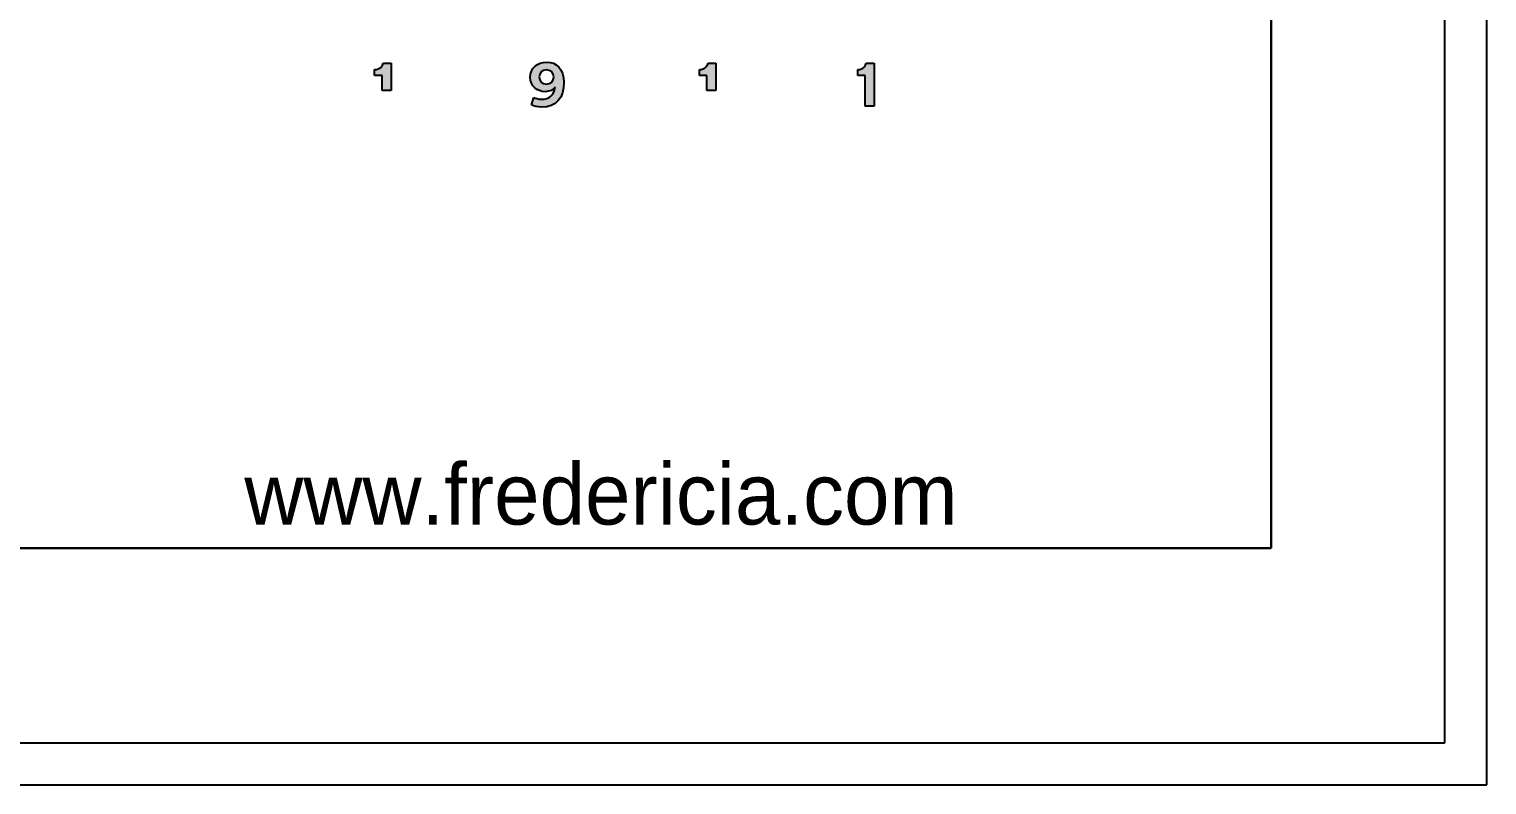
# Model space of a CAD drawing. Header units: millimetres. Extents: x 0 to 2575, y 0 to 3642.
# Drawn here: x 2131 to 2575.1, y 0 to 230 of the extents above; entities that cross this region are included whole.
import ezdxf

# ---------------------------------------------------------------- set-up
doc = ezdxf.new("R2010")
doc.units = ezdxf.units.MM
doc.layers.add('4513 Delphi Corner module 85 x 85 cm', color=7, linetype='Continuous', true_color=0x000000)
doc.styles.add('Circular Std Book-Medium', font='')
doc.styles.get('Circular Std Book-Medium').set_extended_font_data('Circular Std')

msp = doc.modelspace()

# ---------------------------------------------------------------- hatches: boundary and pattern name
at = {"layer": '4513 Delphi Corner module 85 x 85 cm'}
for points in [[(2238.53, 211.37), (2238.53, 215.94), (2236.26, 215.94), (2236.26, 217.73), (2236.34, 217.73), (2236.42, 217.73), (2236.49, 217.74), (2236.57, 217.74), (2236.64, 217.75), (2236.71, 217.76), (2236.78, 217.77), (2236.85, 217.78), (2236.92, 217.79), (2236.98, 217.81), (2237.05, 217.82), (2237.11, 217.84), (2237.18, 217.86), (2237.24, 217.88), (2237.3, 217.9), (2237.36, 217.92), (2237.41, 217.94), (2237.47, 217.97), (2237.52, 217.99), (2237.58, 218.02), (2237.63, 218.04), (2237.68, 218.07), (2237.73, 218.1), (2237.78, 218.13), (2237.83, 218.16), (2237.88, 218.19), (2237.92, 218.23), (2237.97, 218.26), (2238.01, 218.29), (2238.05, 218.33), (2238.09, 218.36), (2238.13, 218.4), (2238.17, 218.44), (2238.21, 218.47), (2238.24, 218.51), (2238.28, 218.55), (2238.31, 218.59), (2238.35, 218.63), (2238.38, 218.67), (2238.41, 218.71), (2238.44, 218.75), (2238.47, 218.79), (2238.5, 218.83), (2238.53, 218.87), (2238.55, 218.91), (2238.58, 218.96), (2238.6, 219), (2238.62, 219.04), (2238.65, 219.08), (2238.67, 219.12), (2238.69, 219.17), (2238.71, 219.21), (2238.72, 219.25), (2238.74, 219.29), (2238.76, 219.33), (2238.77, 219.38), (2238.79, 219.42), (2238.8, 219.46), (2238.81, 219.5), (2238.83, 219.54), (2238.84, 219.58), (2238.85, 219.62), (2238.86, 219.66), (2238.86, 219.7), (2241.3, 219.7), (2241.3, 211.37)], [(2337.49, 211.37), (2337.49, 215.94), (2335.22, 215.94), (2335.22, 217.73), (2335.3, 217.73), (2335.38, 217.73), (2335.45, 217.74), (2335.53, 217.74), (2335.6, 217.75), (2335.67, 217.76), (2335.74, 217.77), (2335.81, 217.78), (2335.88, 217.79), (2335.94, 217.81), (2336.01, 217.82), (2336.07, 217.84), (2336.14, 217.86), (2336.2, 217.88), (2336.26, 217.9), (2336.32, 217.92), (2336.37, 217.94), (2336.43, 217.97), (2336.49, 217.99), (2336.54, 218.02), (2336.59, 218.04), (2336.64, 218.07), (2336.69, 218.1), (2336.74, 218.13), (2336.79, 218.16), (2336.84, 218.19), (2336.88, 218.23), (2336.93, 218.26), (2336.97, 218.29), (2337.01, 218.33), (2337.05, 218.36), (2337.09, 218.4), (2337.13, 218.44), (2337.17, 218.47), (2337.21, 218.51), (2337.24, 218.55), (2337.28, 218.59), (2337.31, 218.63), (2337.34, 218.67), (2337.37, 218.71), (2337.4, 218.75), (2337.43, 218.79), (2337.46, 218.83), (2337.49, 218.87), (2337.51, 218.91), (2337.54, 218.96), (2337.56, 219), (2337.58, 219.04), (2337.61, 219.08), (2337.63, 219.12), (2337.65, 219.17), (2337.67, 219.21), (2337.69, 219.25), (2337.7, 219.29), (2337.72, 219.33), (2337.73, 219.38), (2337.75, 219.42), (2337.76, 219.46), (2337.78, 219.5), (2337.79, 219.54), (2337.8, 219.58), (2337.81, 219.62), (2337.82, 219.66), (2337.83, 219.7), (2340.26, 219.7), (2340.26, 211.36)], [(2385.71, 206.6), (2385.71, 215.94), (2383.45, 215.94), (2383.45, 217.73), (2383.52, 217.73), (2383.6, 217.73), (2383.68, 217.74), (2383.75, 217.74), (2383.82, 217.75), (2383.9, 217.76), (2383.97, 217.77), (2384.04, 217.78), (2384.1, 217.79), (2384.17, 217.81), (2384.23, 217.82), (2384.3, 217.84), (2384.36, 217.86), (2384.42, 217.88), (2384.48, 217.9), (2384.54, 217.92), (2384.6, 217.94), (2384.66, 217.97), (2384.71, 217.99), (2384.76, 218.02), (2384.82, 218.04), (2384.87, 218.07), (2384.92, 218.1), (2384.97, 218.13), (2385.02, 218.16), (2385.06, 218.19), (2385.11, 218.23), (2385.15, 218.26), (2385.19, 218.29), (2385.24, 218.33), (2385.28, 218.36), (2385.32, 218.4), (2385.36, 218.44), (2385.39, 218.47), (2385.43, 218.51), (2385.47, 218.55), (2385.5, 218.59), (2385.53, 218.63), (2385.57, 218.67), (2385.6, 218.71), (2385.63, 218.75), (2385.66, 218.79), (2385.68, 218.83), (2385.71, 218.87), (2385.74, 218.91), (2385.76, 218.96), (2385.79, 219), (2385.81, 219.04), (2385.83, 219.08), (2385.85, 219.12), (2385.87, 219.17), (2385.89, 219.21), (2385.91, 219.25), (2385.93, 219.29), (2385.94, 219.33), (2385.96, 219.38), (2385.97, 219.42), (2385.99, 219.46), (2386, 219.5), (2386.01, 219.54), (2386.02, 219.58), (2386.03, 219.62), (2386.04, 219.66), (2386.05, 219.7), (2388.49, 219.7), (2388.49, 206.6)]]:
    msp.add_hatch(color=256, dxfattribs=at).paths.add_polyline_path(points, flags=0)
h = msp.add_hatch(color=256, dxfattribs=at)
h.paths.add_polyline_path([(2284.76, 209.26), (2284.8, 209.24), (2284.85, 209.21), (2284.9, 209.19), (2284.95, 209.16), (2285.06, 209.11), (2285.19, 209.06), (2285.32, 209.02), (2285.45, 208.97), (2285.6, 208.92), (2285.75, 208.88), (2285.91, 208.84), (2286.07, 208.81), (2286.23, 208.78), (2286.4, 208.75), (2286.57, 208.73), (2286.74, 208.71), (2286.82, 208.71), (2286.91, 208.7), (2286.99, 208.7), (2287.08, 208.7), (2287.19, 208.7), (2287.3, 208.7), (2287.41, 208.71), (2287.52, 208.71), (2287.62, 208.72), (2287.73, 208.73), (2287.83, 208.75), (2287.93, 208.76), (2288.04, 208.78), (2288.14, 208.79), (2288.23, 208.81), (2288.33, 208.84), (2288.43, 208.86), (2288.52, 208.88), (2288.62, 208.91), (2288.71, 208.94), (2288.8, 208.97), (2288.89, 209), (2288.98, 209.04), (2289.06, 209.08), (2289.15, 209.11), (2289.23, 209.15), (2289.31, 209.2), (2289.39, 209.24), (2289.47, 209.29), (2289.55, 209.33), (2289.63, 209.38), (2289.7, 209.43), (2289.78, 209.49), (2289.85, 209.54), (2289.92, 209.6), (2289.98, 209.65), (2290.05, 209.71), (2290.12, 209.78), (2290.18, 209.84), (2290.24, 209.9), (2290.3, 209.97), (2290.36, 210.04), (2290.42, 210.11), (2290.47, 210.18), (2290.53, 210.26), (2290.58, 210.33), (2290.63, 210.41), (2290.67, 210.49), (2290.72, 210.57), (2290.76, 210.65), (2290.81, 210.73), (2290.85, 210.82), (2290.89, 210.91), (2290.92, 211), (2290.96, 211.09), (2290.99, 211.18), (2291.02, 211.27), (2291.05, 211.37), (2291.08, 211.47), (2291.11, 211.56), (2291.13, 211.66), (2291.15, 211.77), (2291.17, 211.87), (2291.19, 211.98), (2291.21, 212.08), (2291.22, 212.19), (2291.23, 212.3), (2291.24, 212.41), (2291.21, 212.38), (2291.19, 212.34), (2291.16, 212.3), (2291.13, 212.26), (2291.1, 212.22), (2291.07, 212.19), (2291.04, 212.15), (2291.01, 212.12), (2290.98, 212.08), (2290.94, 212.05), (2290.88, 211.98), (2290.8, 211.91), (2290.73, 211.84), (2290.65, 211.78), (2290.57, 211.72), (2290.49, 211.66), (2290.4, 211.6), (2290.32, 211.55), (2290.23, 211.5), (2290.13, 211.45), (2290.04, 211.4), (2289.94, 211.35), (2289.84, 211.31), (2289.73, 211.27), (2289.63, 211.23), (2289.52, 211.19), (2289.41, 211.16), (2289.3, 211.13), (2289.19, 211.11), (2289.07, 211.08), (2288.95, 211.06), (2288.83, 211.04), (2288.71, 211.03), (2288.59, 211.02), (2288.46, 211.01), (2288.34, 211), (2288.21, 211), (2288.1, 211), (2287.98, 211.01), (2287.87, 211.01), (2287.76, 211.02), (2287.64, 211.03), (2287.53, 211.05), (2287.42, 211.06), (2287.31, 211.08), (2287.21, 211.1), (2287.1, 211.12), (2286.99, 211.15), (2286.88, 211.18), (2286.78, 211.21), (2286.68, 211.24), (2286.57, 211.27), (2286.47, 211.31), (2286.37, 211.35), (2286.27, 211.39), (2286.17, 211.43), (2286.08, 211.48), (2285.98, 211.53), (2285.89, 211.57), (2285.8, 211.63), (2285.7, 211.68), (2285.61, 211.74), (2285.53, 211.8), (2285.44, 211.86), (2285.35, 211.92), (2285.27, 211.98), (2285.19, 212.05), (2285.11, 212.12), (2285.03, 212.19), (2284.95, 212.26), (2284.88, 212.33), (2284.81, 212.41), (2284.74, 212.49), (2284.67, 212.57), (2284.6, 212.65), (2284.53, 212.74), (2284.47, 212.82), (2284.41, 212.91), (2284.35, 213), (2284.3, 213.09), (2284.24, 213.18), (2284.19, 213.28), (2284.14, 213.38), (2284.09, 213.47), (2284.05, 213.57), (2284.01, 213.68), (2283.97, 213.78), (2283.93, 213.89), (2283.89, 213.99), (2283.86, 214.1), (2283.83, 214.21), (2283.8, 214.32), (2283.78, 214.44), (2283.76, 214.55), (2283.74, 214.67), (2283.72, 214.79), (2283.71, 214.91), (2283.7, 215.03), (2283.69, 215.15), (2283.69, 215.28), (2283.68, 215.4), (2283.69, 215.53), (2283.69, 215.65), (2283.7, 215.78), (2283.71, 215.9), (2283.72, 216.02), (2283.74, 216.14), (2283.76, 216.26), (2283.78, 216.37), (2283.81, 216.49), (2283.84, 216.6), (2283.87, 216.72), (2283.9, 216.83), (2283.94, 216.94), (2283.98, 217.05), (2284.02, 217.15), (2284.06, 217.26), (2284.11, 217.36), (2284.16, 217.46), (2284.21, 217.56), (2284.27, 217.66), (2284.32, 217.76), (2284.38, 217.86), (2284.44, 217.95), (2284.51, 218.04), (2284.58, 218.13), (2284.65, 218.22), (2284.72, 218.31), (2284.79, 218.39), (2284.87, 218.48), (2284.95, 218.56), (2285.03, 218.64), (2285.11, 218.72), (2285.19, 218.79), (2285.28, 218.86), (2285.37, 218.94), (2285.46, 219.01), (2285.55, 219.07), (2285.65, 219.14), (2285.75, 219.2), (2285.84, 219.26), (2285.95, 219.32), (2286.05, 219.38), (2286.15, 219.43), (2286.26, 219.48), (2286.37, 219.53), (2286.48, 219.58), (2286.59, 219.63), (2286.7, 219.67), (2286.82, 219.71), (2286.93, 219.75), (2287.05, 219.78), (2287.17, 219.82), (2287.29, 219.85), (2287.41, 219.87), (2287.54, 219.9), (2287.66, 219.92), (2287.79, 219.94), (2287.92, 219.96), (2288.05, 219.98), (2288.18, 219.99), (2288.31, 220), (2288.44, 220.01), (2288.58, 220.01), (2288.71, 220.01), (2288.85, 220.01), (2288.98, 220.01), (2289.11, 220), (2289.24, 219.99), (2289.37, 219.97), (2289.5, 219.96), (2289.63, 219.94), (2289.76, 219.92), (2289.88, 219.89), (2290.01, 219.86), (2290.13, 219.83), (2290.26, 219.8), (2290.38, 219.76), (2290.5, 219.72), (2290.62, 219.68), (2290.73, 219.63), (2290.85, 219.58), (2290.97, 219.53), (2291.08, 219.47), (2291.19, 219.41), (2291.3, 219.35), (2291.41, 219.29), (2291.52, 219.22), (2291.62, 219.15), (2291.73, 219.08), (2291.83, 219), (2291.93, 218.92), (2292.03, 218.84), (2292.12, 218.75), (2292.22, 218.66), (2292.31, 218.57), (2292.4, 218.48), (2292.49, 218.38), (2292.57, 218.28), (2292.66, 218.18), (2292.74, 218.07), (2292.82, 217.96), (2292.9, 217.84), (2292.97, 217.73), (2293.04, 217.61), (2293.11, 217.49), (2293.18, 217.36), (2293.25, 217.23), (2293.31, 217.1), (2293.37, 216.97), (2293.42, 216.83), (2293.48, 216.69), (2293.53, 216.54), (2293.58, 216.39), (2293.63, 216.24), (2293.67, 216.09), (2293.71, 215.93), (2293.75, 215.77), (2293.78, 215.61), (2293.81, 215.45), (2293.84, 215.28), (2293.86, 215.1), (2293.89, 214.93), (2293.9, 214.75), (2293.92, 214.57), (2293.93, 214.38), (2293.94, 214.19), (2293.95, 214), (2293.95, 213.81), (2293.94, 213.37), (2293.92, 212.95), (2293.9, 212.74), (2293.89, 212.53), (2293.86, 212.33), (2293.84, 212.13), (2293.81, 211.93), (2293.78, 211.74), (2293.74, 211.55), (2293.7, 211.36), (2293.66, 211.17), (2293.61, 210.99), (2293.56, 210.82), (2293.51, 210.64), (2293.45, 210.47), (2293.39, 210.3), (2293.33, 210.13), (2293.26, 209.97), (2293.19, 209.81), (2293.12, 209.66), (2293.04, 209.5), (2292.96, 209.35), (2292.88, 209.21), (2292.79, 209.06), (2292.7, 208.93), (2292.61, 208.79), (2292.51, 208.66), (2292.41, 208.53), (2292.31, 208.4), (2292.2, 208.28), (2292.1, 208.16), (2291.98, 208.04), (2291.87, 207.93), (2291.75, 207.82), (2291.62, 207.72), (2291.5, 207.62), (2291.37, 207.52), (2291.24, 207.43), (2291.1, 207.33), (2290.96, 207.25), (2290.82, 207.16), (2290.67, 207.08), (2290.53, 207.01), (2290.37, 206.94), (2290.22, 206.87), (2290.06, 206.8), (2289.9, 206.74), (2289.73, 206.69), (2289.57, 206.63), (2289.4, 206.58), (2289.22, 206.54), (2289.04, 206.5), (2288.86, 206.46), (2288.68, 206.42), (2288.49, 206.39), (2288.3, 206.37), (2288.11, 206.34), (2287.91, 206.33), (2287.72, 206.31), (2287.51, 206.3), (2287.31, 206.3), (2287.1, 206.29), (2286.89, 206.3), (2286.68, 206.31), (2286.47, 206.33), (2286.25, 206.35), (2286.04, 206.38), (2285.83, 206.41), (2285.63, 206.45), (2285.42, 206.5), (2285.23, 206.55), (2285.04, 206.6), (2284.85, 206.66), (2284.76, 206.7), (2284.68, 206.73), (2284.59, 206.76), (2284.51, 206.8), (2284.43, 206.83), (2284.35, 206.87), (2284.28, 206.91), (2284.2, 206.94), (2284.13, 206.98), (2284.07, 207.02)], flags=0)
h.paths.add_polyline_path([(2288.61, 217.65), (2288.67, 217.65), (2288.73, 217.65), (2288.79, 217.64), (2288.84, 217.64), (2288.9, 217.63), (2288.95, 217.63), (2289.01, 217.62), (2289.06, 217.61), (2289.12, 217.6), (2289.17, 217.59), (2289.23, 217.57), (2289.28, 217.56), (2289.33, 217.54), (2289.38, 217.53), (2289.44, 217.51), (2289.49, 217.49), (2289.54, 217.47), (2289.59, 217.45), (2289.64, 217.43), (2289.68, 217.41), (2289.73, 217.38), (2289.78, 217.36), (2289.83, 217.33), (2289.87, 217.3), (2289.92, 217.28), (2289.96, 217.25), (2290, 217.22), (2290.05, 217.19), (2290.09, 217.15), (2290.13, 217.12), (2290.17, 217.09), (2290.21, 217.05), (2290.25, 217.02), (2290.28, 216.98), (2290.32, 216.94), (2290.35, 216.9), (2290.39, 216.86), (2290.42, 216.82), (2290.45, 216.78), (2290.49, 216.74), (2290.52, 216.69), (2290.55, 216.65), (2290.57, 216.61), (2290.6, 216.56), (2290.63, 216.51), (2290.65, 216.47), (2290.67, 216.42), (2290.7, 216.37), (2290.72, 216.32), (2290.74, 216.27), (2290.76, 216.22), (2290.77, 216.17), (2290.79, 216.11), (2290.8, 216.06), (2290.82, 216), (2290.83, 215.95), (2290.84, 215.89), (2290.85, 215.84), (2290.86, 215.78), (2290.87, 215.72), (2290.87, 215.66), (2290.87, 215.61), (2290.88, 215.55), (2290.88, 215.49), (2290.88, 215.43), (2290.87, 215.37), (2290.87, 215.31), (2290.87, 215.25), (2290.86, 215.19), (2290.85, 215.13), (2290.84, 215.08), (2290.83, 215.02), (2290.82, 214.97), (2290.8, 214.91), (2290.79, 214.86), (2290.77, 214.81), (2290.76, 214.75), (2290.74, 214.7), (2290.72, 214.65), (2290.7, 214.6), (2290.67, 214.55), (2290.65, 214.51), (2290.63, 214.46), (2290.6, 214.41), (2290.57, 214.37), (2290.55, 214.32), (2290.52, 214.28), (2290.49, 214.23), (2290.45, 214.19), (2290.42, 214.15), (2290.39, 214.11), (2290.35, 214.07), (2290.32, 214.03), (2290.28, 213.99), (2290.25, 213.96), (2290.21, 213.92), (2290.17, 213.88), (2290.13, 213.85), (2290.09, 213.82), (2290.05, 213.79), (2290, 213.75), (2289.96, 213.72), (2289.92, 213.69), (2289.87, 213.67), (2289.83, 213.64), (2289.78, 213.61), (2289.73, 213.59), (2289.68, 213.56), (2289.64, 213.54), (2289.59, 213.52), (2289.54, 213.5), (2289.49, 213.48), (2289.44, 213.46), (2289.38, 213.44), (2289.33, 213.43), (2289.28, 213.41), (2289.23, 213.4), (2289.17, 213.39), (2289.12, 213.37), (2289.06, 213.36), (2289.01, 213.35), (2288.95, 213.35), (2288.9, 213.34), (2288.84, 213.33), (2288.79, 213.33), (2288.73, 213.33), (2288.67, 213.32), (2288.61, 213.32), (2288.56, 213.32), (2288.5, 213.33), (2288.44, 213.33), (2288.39, 213.33), (2288.33, 213.34), (2288.27, 213.35), (2288.22, 213.35), (2288.16, 213.36), (2288.11, 213.37), (2288.06, 213.38), (2288, 213.4), (2287.95, 213.41), (2287.9, 213.43), (2287.85, 213.44), (2287.79, 213.46), (2287.74, 213.48), (2287.69, 213.5), (2287.64, 213.52), (2287.6, 213.54), (2287.55, 213.56), (2287.5, 213.58), (2287.45, 213.61), (2287.41, 213.63), (2287.36, 213.66), (2287.32, 213.69), (2287.28, 213.72), (2287.23, 213.75), (2287.19, 213.78), (2287.15, 213.81), (2287.11, 213.84), (2287.07, 213.88), (2287.03, 213.91), (2286.99, 213.95), (2286.96, 213.98), (2286.92, 214.02), (2286.89, 214.06), (2286.85, 214.1), (2286.82, 214.14), (2286.79, 214.18), (2286.76, 214.22), (2286.73, 214.27), (2286.7, 214.31), (2286.67, 214.36), (2286.64, 214.4), (2286.62, 214.45), (2286.59, 214.5), (2286.57, 214.54), (2286.55, 214.59), (2286.53, 214.64), (2286.51, 214.69), (2286.49, 214.75), (2286.47, 214.8), (2286.46, 214.85), (2286.44, 214.91), (2286.43, 214.96), (2286.42, 215.02), (2286.41, 215.07), (2286.4, 215.13), (2286.39, 215.19), (2286.38, 215.24), (2286.38, 215.3), (2286.37, 215.36), (2286.37, 215.42), (2286.37, 215.49), (2286.37, 215.55), (2286.37, 215.61), (2286.38, 215.66), (2286.38, 215.72), (2286.39, 215.78), (2286.4, 215.84), (2286.41, 215.89), (2286.42, 215.95), (2286.43, 216), (2286.44, 216.06), (2286.46, 216.11), (2286.48, 216.17), (2286.49, 216.22), (2286.51, 216.27), (2286.53, 216.32), (2286.55, 216.37), (2286.57, 216.42), (2286.6, 216.47), (2286.62, 216.51), (2286.65, 216.56), (2286.67, 216.61), (2286.7, 216.65), (2286.73, 216.69), (2286.76, 216.74), (2286.79, 216.78), (2286.83, 216.82), (2286.86, 216.86), (2286.89, 216.9), (2286.93, 216.94), (2286.96, 216.98), (2287, 217.02), (2287.04, 217.05), (2287.08, 217.09), (2287.12, 217.12), (2287.16, 217.15), (2287.2, 217.19), (2287.24, 217.22), (2287.28, 217.25), (2287.33, 217.28), (2287.37, 217.3), (2287.42, 217.33), (2287.46, 217.36), (2287.51, 217.38), (2287.56, 217.41), (2287.6, 217.43), (2287.65, 217.45), (2287.7, 217.47), (2287.75, 217.49), (2287.8, 217.51), (2287.85, 217.53), (2287.9, 217.54), (2287.96, 217.56), (2288.01, 217.57), (2288.06, 217.59), (2288.12, 217.6), (2288.17, 217.61), (2288.22, 217.62), (2288.28, 217.63), (2288.33, 217.63), (2288.39, 217.64), (2288.44, 217.64), (2288.5, 217.65), (2288.56, 217.65)], flags=0)

# ---------------------------------------------------------------- linework, layer by layer
at = {"layer": '4513 Delphi Corner module 85 x 85 cm', "lineweight": 30}
for p, q in [((2509.39, 72.08), (2509.39, 351.44)), ((2118.27, 72.08), (2509.39, 72.08))]:
    msp.add_line(p, q, dxfattribs=at)
at = {"layer": '4513 Delphi Corner module 85 x 85 cm'}
for p, q in [((2236.26, 215.94), (2236.26, 217.73)), ((2238.86, 219.7), (2241.3, 219.7)), ((2241.3, 219.7), (2241.3, 211.37)), ((2335.22, 215.94), (2335.22, 217.73)), ((2337.83, 219.7), (2340.26, 219.7)), ((2340.26, 219.7), (2340.26, 211.36)), ((2383.45, 215.94), (2383.45, 217.73)), ((2386.05, 219.7), (2388.49, 219.7)), ((2388.49, 219.7), (2388.49, 206.6)), ((2238.53, 215.94), (2236.26, 215.94)), ((2238.53, 211.37), (2238.53, 215.94)), ((2337.49, 215.94), (2335.22, 215.94)), ((2337.49, 211.37), (2337.49, 215.94)), ((2385.71, 215.94), (2383.45, 215.94)), ((2385.71, 206.6), (2385.71, 215.94)), ((2241.3, 211.37), (2238.53, 211.37)), ((2284.07, 207.02), (2284.76, 209.26)), ((2340.26, 211.36), (2337.49, 211.37)), ((2388.49, 206.6), (2385.71, 206.6))]:
    msp.add_line(p, q, dxfattribs=at)
for points in [[(0, 0), (2575.09, 0), (2575.09, 3641.92), (0, 3641.92)], [(12.82, 12.82), (2562.27, 12.82), (2562.27, 3629.1), (12.82, 3629.1)]]:
    msp.add_lwpolyline(points, close=True, dxfattribs=at)
for points in [[(2236.26, 217.73), (2237.95, 217.73), (2238.69, 218.86), (2238.86, 219.7)], [(2283.68, 215.4), (2283.68, 218.09), (2285.81, 220.01), (2288.71, 220.01)], [(2288.61, 217.65), (2287.4, 217.65), (2286.37, 216.78), (2286.37, 215.49)], [(2290.88, 215.49), (2290.88, 216.78), (2289.85, 217.65), (2288.61, 217.65)], [(2288.71, 220.01), (2291.56, 220.01), (2293.95, 217.99), (2293.95, 213.81)], [(2335.22, 217.73), (2336.91, 217.73), (2337.66, 218.86), (2337.83, 219.7)], [(2383.45, 217.73), (2385.13, 217.73), (2385.88, 218.86), (2386.05, 219.7)], [(2288.21, 211), (2285.77, 211), (2283.68, 212.7), (2283.68, 215.4)], [(2286.37, 215.49), (2286.37, 214.17), (2287.38, 213.32), (2288.61, 213.32)], [(2293.95, 213.81), (2293.95, 209.08), (2291.58, 206.29), (2287.1, 206.29)], [(2288.61, 213.32), (2289.85, 213.32), (2290.88, 214.19), (2290.88, 215.49)], [(2284.76, 209.26), (2285.22, 209), (2286.17, 208.7), (2287.08, 208.7)], [(2287.08, 208.7), (2289.46, 208.7), (2291.06, 210.01), (2291.24, 212.41)], [(2291.24, 212.41), (2290.7, 211.59), (2289.58, 211), (2288.21, 211)], [(2287.1, 206.29), (2285.99, 206.29), (2284.76, 206.6), (2284.07, 207.02)]]:
    msp.add_open_spline(points, degree=3, dxfattribs=at)

# ---------------------------------------------------------------- texts
at = {"layer": '4513 Delphi Corner module 85 x 85 cm', "insert": (2196.58, 97.85), "char_height": 18.6245, "width": 516.1643, "attachment_point": 1, "style": 'Circular Std Book-Medium'}
msp.add_mtext('www.fredericia.com', dxfattribs=at)

doc.saveas('drawing.dxf')
